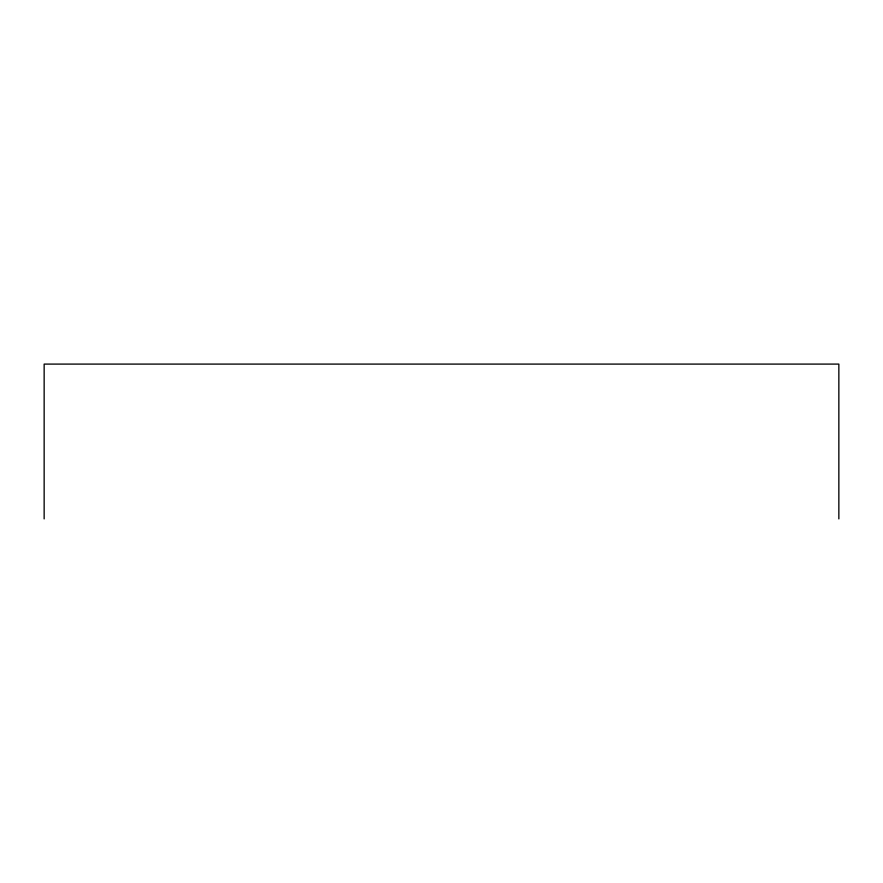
<?xml version="1.0" encoding="UTF-8"?>
<svg xmlns="http://www.w3.org/2000/svg" width="883" height="883" viewBox="0 0 883 883"><rect width="100%" height="100%" fill="white"/><g stroke="black" fill="none" stroke-linecap="round" stroke-linejoin="round"><path stroke-width="1.32" d="M838.85 518.906L838.85 364.094L44.15 364.094L44.15 518.906"/></g></svg>
